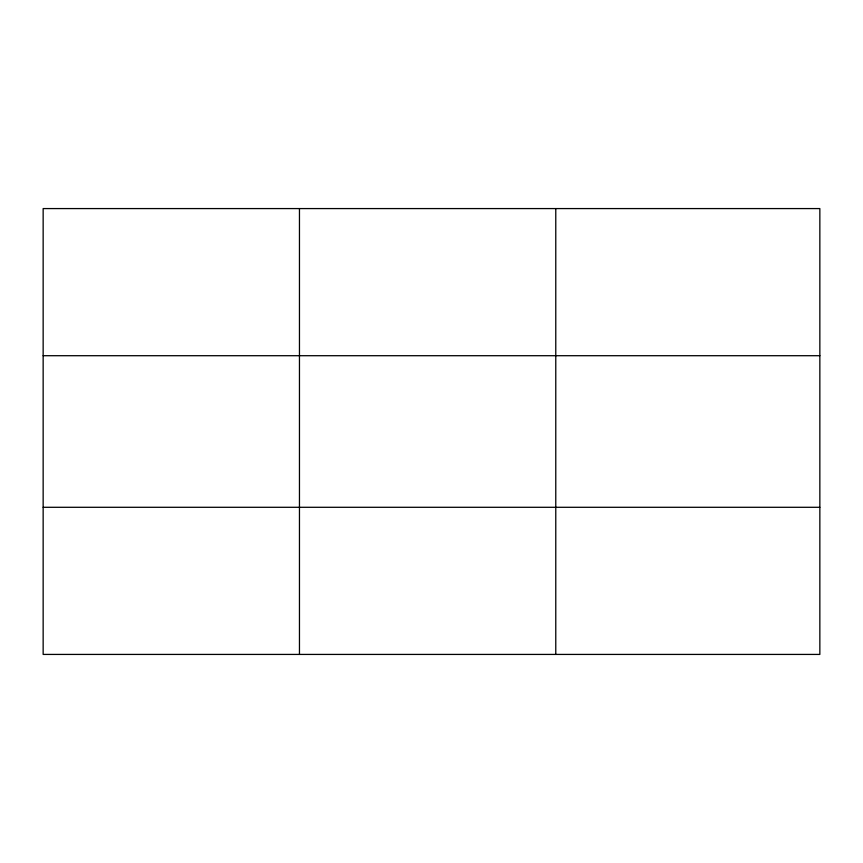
<?xml version="1.0" encoding="UTF-8"?>
<svg xmlns="http://www.w3.org/2000/svg" width="863" height="863" viewBox="0 0 863 863"><rect width="100%" height="100%" fill="white"/><g stroke="black" fill="none" stroke-linecap="round" stroke-linejoin="round"><path stroke-width="1.29" d="M299.461 208.576L299.461 654.424M555.772 208.576L555.772 654.424M819.85 355.707L819.85 208.576L43.15 208.576L43.15 654.424L819.85 654.424L819.85 355.707L43.15 355.707M43.15 507.293L819.85 507.293"/></g></svg>
